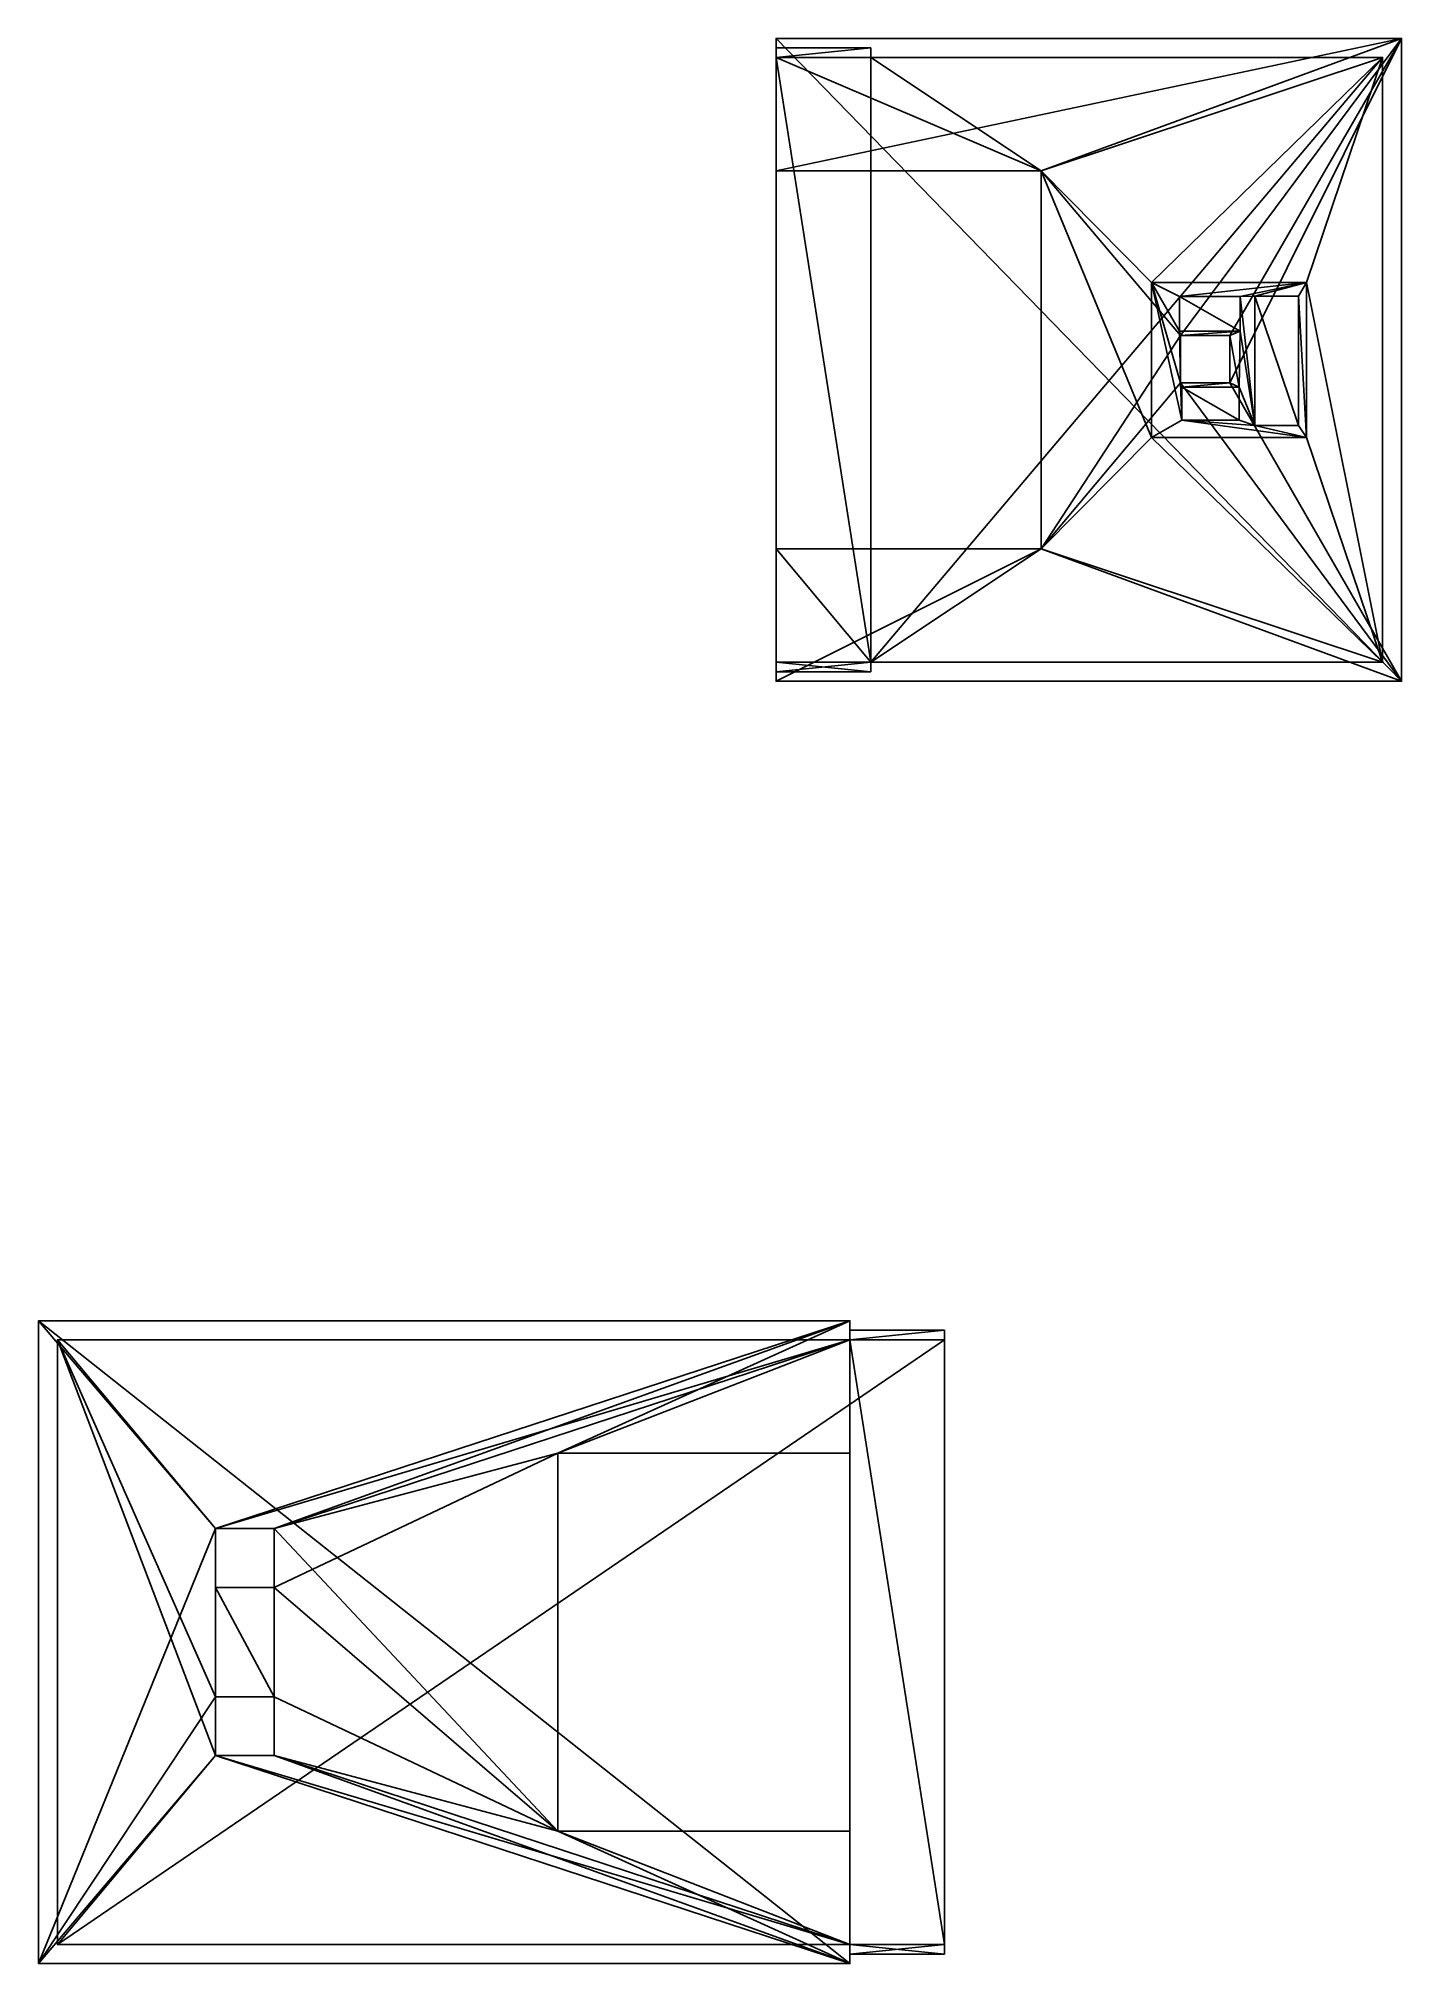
# Model space of a CAD drawing. Extents: x 0 to 144, y 0 to 204.
import ezdxf

# ---------------------------------------------------------------- set-up
doc = ezdxf.new("R2010")
doc.units = 0
doc.header["$MEASUREMENT"] = 0
doc.layers.get('0').update_dxf_attribs({"color": 13, "linetype": 'CONTINUOUS'})

msp = doc.modelspace()

# ---------------------------------------------------------------- linework, layer by layer
for p, q in [((144.2, 203.67, 19.96), (78.04, 203.67, 19.96)), ((78.04, 203.67, 19.96), (78.04, 203.67, 71.96)), ((144.2, 203.67, 71.96), (78.04, 203.67, 71.96)), ((78.04, 203.67, 71.96), (78.04, 135.67, 71.96)), ((78.04, 189.67, 19.96), (78.04, 203.67, 19.96)), ((78.04, 202.67, 21.96), (78.04, 201.67, 21.96)), ((78.04, 201.67, 70.96), (78.04, 202.67, 70.96)), ((78.04, 202.67, 70.96), (78.04, 202.67, 21.96)), ((78.04, 202.67, 21.96), (88.04, 202.67, 21.96)), ((78.04, 202.67, 70.96), (88.04, 202.67, 70.96)), ((78.04, 201.67, 21.96), (78.04, 189.67, 21.96)), ((78.04, 201.67, 70.96), (78.04, 137.67, 70.96)), ((78.04, 201.67, 21.96), (88.04, 201.67, 21.96)), ((78.04, 201.67, 70.96), (88.04, 201.67, 70.96)), ((88.04, 202.67, 21.96), (88.04, 201.67, 21.96)), ((88.04, 202.67, 70.96), (88.04, 202.67, 21.96)), ((88.04, 201.67, 70.96), (88.04, 202.67, 70.96)), ((142.2, 201.67, 21.96), (88.04, 201.67, 21.96)), ((142.2, 201.67, 69.96), (88.04, 201.67, 69.96)), ((88.04, 137.67, 69.96), (88.04, 201.67, 69.96)), ((88.04, 201.67, 70.96), (88.04, 137.67, 70.96)), ((88.04, 201.67, 21.96), (88.04, 201.67, 69.96)), ((88.04, 201.67, 69.96), (88.04, 201.67, 70.96)), ((142.2, 201.67, 69.96), (142.2, 201.67, 21.96)), ((142.2, 137.67, 21.96), (142.2, 201.67, 21.96)), ((142.2, 137.67, 69.96), (142.2, 201.67, 69.96)), ((144.2, 203.67, 19.96), (144.2, 203.67, 71.96)), ((144.2, 135.67, 19.96), (144.2, 203.67, 19.96)), ((144.2, 135.67, 71.96), (144.2, 203.67, 71.96)), ((106.09, 189.67, 21.96), (78.04, 189.67, 21.96)), ((78.04, 189.67, 21.96), (78.04, 189.67, 19.96)), ((106.09, 189.67, 19.96), (78.04, 189.67, 19.96)), ((106.09, 189.67, 21.96), (106.09, 189.67, 19.96)), ((106.09, 149.67, 21.96), (106.09, 189.67, 21.96)), ((106.09, 149.67, 19.96), (106.09, 189.67, 19.96)), ((117.74, 177.87, 21.96), (117.74, 161.47, 21.96)), ((117.74, 177.87, 21.46), (117.74, 161.47, 21.46)), ((117.74, 177.87, 21.96), (117.74, 177.87, 21.46)), ((134.14, 177.87, 21.46), (117.74, 177.87, 21.46)), ((134.14, 177.87, 21.96), (117.74, 177.87, 21.96)), ((134.14, 177.87, 21.96), (134.14, 177.87, 21.46)), ((134.14, 161.47, 21.46), (134.14, 177.87, 21.46)), ((134.14, 161.47, 21.96), (134.14, 177.87, 21.96)), ((127.12, 176.39, 21.46), (120.71, 176.39, 21.46)), ((120.71, 176.39, 21.46), (120.71, 176.39, 20.86)), ((127.12, 176.39, 20.86), (120.71, 176.39, 20.86)), ((120.71, 176.39, 20.86), (120.71, 172.72, 20.86)), ((120.71, 176.39, 21.46), (120.71, 172.72, 21.46)), ((127.12, 176.39, 21.46), (127.12, 176.39, 20.86)), ((127.12, 172.72, 21.46), (127.12, 176.39, 21.46)), ((127.12, 172.72, 20.86), (127.12, 176.39, 20.86)), ((128.67, 176.41, 21.46), (133.29, 176.41, 21.46)), ((128.67, 162.72, 21.46), (128.67, 176.41, 21.46)), ((128.67, 162.72, 20.96), (128.67, 176.41, 20.96)), ((128.67, 176.41, 21.46), (128.67, 176.41, 20.96)), ((128.67, 176.41, 20.96), (133.29, 176.41, 20.96)), ((133.29, 176.41, 21.46), (133.29, 162.72, 21.46)), ((133.29, 176.41, 21.46), (133.29, 176.41, 20.96)), ((133.29, 176.41, 20.96), (133.29, 162.72, 20.96)), ((120.71, 172.72, 21.46), (127.12, 172.72, 21.46)), ((120.71, 172.72, 20.86), (127.12, 172.72, 20.86)), ((120.71, 172.72, 21.46), (120.71, 172.72, 20.86)), ((126.03, 172.25, 21.46), (120.8, 172.25, 21.46)), ((120.8, 172.25, 21.46), (120.8, 167.25, 21.46)), ((120.8, 172.25, 21.46), (120.8, 172.25, 19.97)), ((126.03, 172.25, 19.97), (120.8, 172.25, 19.97)), ((120.8, 172.25, 19.97), (120.8, 167.25, 19.97)), ((126.03, 167.25, 21.46), (126.03, 172.25, 21.46)), ((126.03, 167.25, 19.97), (126.03, 172.25, 19.97)), ((126.03, 172.25, 21.46), (126.03, 172.25, 19.97)), ((127.12, 172.72, 21.46), (127.12, 172.72, 20.86)), ((120.8, 167.25, 21.46), (126.03, 167.25, 21.46)), ((120.8, 167.25, 19.97), (126.03, 167.25, 19.97)), ((120.8, 167.25, 21.46), (120.8, 167.25, 19.97)), ((126.03, 167.25, 21.46), (126.03, 167.25, 19.97)), ((127.03, 166.77, 20.96), (120.95, 166.77, 20.96)), ((120.95, 166.77, 20.96), (120.95, 163.29, 20.96)), ((127.03, 166.77, 21.46), (120.95, 166.77, 21.46)), ((120.95, 166.77, 21.46), (120.95, 163.29, 21.46)), ((120.95, 166.77, 21.46), (120.95, 166.77, 20.96)), ((127.03, 163.29, 20.96), (127.03, 166.77, 20.96)), ((127.03, 163.29, 21.46), (127.03, 166.77, 21.46)), ((127.03, 166.77, 21.46), (127.03, 166.77, 20.96)), ((120.95, 163.29, 20.96), (127.03, 163.29, 20.96)), ((120.95, 163.29, 21.46), (127.03, 163.29, 21.46)), ((120.95, 163.29, 21.46), (120.95, 163.29, 20.96)), ((127.03, 163.29, 21.46), (127.03, 163.29, 20.96)), ((117.74, 161.47, 21.96), (117.74, 161.47, 21.46)), ((117.74, 161.47, 21.46), (134.14, 161.47, 21.46)), ((117.74, 161.47, 21.96), (134.14, 161.47, 21.96)), ((128.67, 162.72, 21.46), (128.67, 162.72, 20.96)), ((133.29, 162.72, 21.46), (128.67, 162.72, 21.46)), ((133.29, 162.72, 20.96), (128.67, 162.72, 20.96)), ((133.29, 162.72, 21.46), (133.29, 162.72, 20.96)), ((134.14, 161.47, 21.96), (134.14, 161.47, 21.46)), ((78.04, 149.67, 19.96), (78.04, 149.67, 21.96)), ((78.04, 149.67, 19.96), (106.09, 149.67, 19.96)), ((78.04, 149.67, 21.96), (106.09, 149.67, 21.96)), ((78.04, 149.67, 21.96), (78.04, 137.67, 21.96)), ((78.04, 135.67, 19.96), (78.04, 149.67, 19.96)), ((106.09, 149.67, 21.96), (106.09, 149.67, 19.96)), ((78.04, 136.67, 21.96), (78.04, 137.67, 21.96)), ((78.04, 137.67, 70.96), (78.04, 136.67, 70.96)), ((78.04, 137.67, 70.96), (88.04, 137.67, 70.96)), ((78.04, 137.67, 21.96), (88.04, 137.67, 21.96)), ((78.04, 136.67, 70.96), (78.04, 136.67, 21.96)), ((78.04, 136.67, 70.96), (88.04, 136.67, 70.96)), ((78.04, 136.67, 21.96), (88.04, 136.67, 21.96)), ((142.2, 137.67, 69.96), (88.04, 137.67, 69.96)), ((88.04, 137.67, 70.96), (88.04, 137.67, 69.96)), ((88.04, 137.67, 70.96), (88.04, 136.67, 70.96)), ((88.04, 136.67, 21.96), (88.04, 137.67, 21.96)), ((88.04, 137.67, 21.96), (88.04, 137.67, 69.96)), ((88.04, 137.67, 21.96), (142.2, 137.67, 21.96)), ((88.04, 136.67, 70.96), (88.04, 136.67, 21.96)), ((142.2, 137.67, 69.96), (142.2, 137.67, 21.96)), ((78.04, 135.67, 71.96), (78.04, 135.67, 19.96)), ((78.04, 135.67, 71.96), (144.2, 135.67, 71.96)), ((78.04, 135.67, 19.96), (144.2, 135.67, 19.96)), ((144.2, 135.67, 19.96), (144.2, 135.67, 71.96)), ((0, 68), (0, 0)), ((0, 68), (0, 68, 52)), ((0, 68, 52), (0, 0, 52)), ((85.84, 68), (0, 68)), ((85.84, 68, 52), (0, 68, 52)), ((85.84, 68), (85.84, 68, 52)), ((85.84, 68, 52), (85.84, 0, 52)), ((85.84, 54), (85.84, 68)), ((2, 66, 2), (2, 2, 2)), ((2, 2, 50), (2, 66, 50)), ((2, 66, 50), (2, 66, 2)), ((85.84, 66, 2), (2, 66, 2)), ((95.84, 66, 50), (2, 66, 50)), ((85.84, 67, 2), (85.84, 66, 2)), ((85.84, 66, 51), (85.84, 67, 51)), ((85.84, 67, 51), (85.84, 67, 2)), ((85.84, 67, 2), (95.84, 67, 2)), ((85.84, 67, 51), (95.84, 67, 51)), ((85.84, 66, 2), (85.84, 54, 2)), ((85.84, 66, 51), (85.84, 2, 51)), ((85.84, 66, 2), (95.84, 66, 2)), ((85.84, 66, 51), (95.84, 66, 51)), ((95.84, 67, 2), (95.84, 66, 2)), ((95.84, 67, 51), (95.84, 67, 2)), ((95.84, 66, 51), (95.84, 67, 51)), ((95.84, 2, 50), (95.84, 66, 50)), ((95.84, 66, 50), (95.84, 66, 51)), ((95.84, 66, 51), (95.84, 2, 51)), ((95.84, 66, 2), (95.84, 66, 50)), ((54.93, 54, 2), (54.93, 14, 2)), ((54.93, 54), (54.93, 14)), ((54.93, 54, 2), (54.93, 54)), ((85.84, 54, 2), (54.93, 54, 2)), ((85.84, 54), (54.93, 54)), ((85.84, 54, 2), (85.84, 54)), ((24.94, 46.01, 2), (18.72, 46.01, 2)), ((18.72, 46.01, 2), (18.72, 39.79, 2)), ((24.94, 46.01), (18.72, 46.01)), ((18.72, 46.01, 2), (18.72, 46.01)), ((18.72, 39.79), (18.72, 46.01)), ((24.94, 39.79, 2), (24.94, 46.01, 2)), ((24.94, 39.79), (24.94, 46.01)), ((24.94, 46.01, 2), (24.94, 46.01)), ((18.72, 39.79, 2), (24.94, 39.79, 2)), ((18.72, 39.79), (24.94, 39.79)), ((18.72, 39.79, 2), (18.72, 39.79)), ((24.94, 39.79, 2), (24.94, 39.79)), ((18.72, 28.23, 2), (18.72, 22.01, 2)), ((24.94, 28.23, 2), (18.72, 28.23, 2)), ((24.94, 28.23), (18.72, 28.23)), ((18.72, 28.23), (18.72, 22.01)), ((18.72, 28.23, 2), (18.72, 28.23)), ((24.94, 22.01, 2), (24.94, 28.23, 2)), ((24.94, 28.23, 2), (24.94, 28.23)), ((24.94, 28.23), (24.94, 22.01)), ((18.72, 22.01, 2), (24.94, 22.01, 2)), ((18.72, 22.01), (24.94, 22.01)), ((18.72, 22.01, 2), (18.72, 22.01)), ((24.94, 22.01, 2), (24.94, 22.01)), ((54.93, 14, 2), (85.84, 14, 2)), ((54.93, 14), (85.84, 14)), ((54.93, 14, 2), (54.93, 14)), ((85.84, 14), (85.84, 14, 2)), ((85.84, 14, 2), (85.84, 2, 2)), ((85.84, 0), (85.84, 14)), ((0, 0), (85.84, 0)), ((0, 0), (0, 0, 52)), ((0, 0, 52), (85.84, 0, 52)), ((2, 2, 2), (85.84, 2, 2)), ((2, 2, 50), (2, 2, 2)), ((95.84, 2, 50), (2, 2, 50)), ((85.84, 1, 2), (85.84, 2, 2)), ((85.84, 2, 51), (85.84, 1, 51)), ((85.84, 2, 51), (95.84, 2, 51)), ((85.84, 2, 2), (95.84, 2, 2)), ((85.84, 1, 51), (85.84, 1, 2)), ((85.84, 1, 51), (95.84, 1, 51)), ((85.84, 1, 2), (95.84, 1, 2)), ((85.84, 0, 52), (85.84, 0)), ((95.84, 2, 50), (95.84, 2, 51)), ((95.84, 2, 51), (95.84, 1, 51)), ((95.84, 1, 2), (95.84, 2, 2)), ((95.84, 2, 2), (95.84, 2, 50)), ((95.84, 1, 51), (95.84, 1, 2))]:
    msp.add_line(p, q)

# ---------------------------------------------------------------- meshes
mesh = msp.add_polyface()
corners = [(78.04, 203.67, 71.96), (144.2, 203.67, 19.96), (78.04, 203.67, 19.96), (144.2, 203.67, 71.96)]
mesh.append_faces([[corners[k] for k in face] for face in [(0, 1, 2), (1, 0, 3)]], dxfattribs={"vtx0": -1})
mesh = msp.add_polyface()
corners = [(144.2, 135.67, 71.96), (78.04, 203.67, 71.96), (78.04, 135.67, 71.96), (144.2, 203.67, 71.96)]
mesh.append_faces([[corners[k] for k in face] for face in [(0, 1, 2), (1, 0, 3)]], dxfattribs={"vtx0": -1})
mesh = msp.add_polyface()
corners = [(144.2, 203.67, 19.96), (78.04, 189.67, 19.96), (78.04, 203.67, 19.96), (106.09, 189.67, 19.96), (120.8, 172.25, 19.97), (106.09, 149.67, 19.96), (126.03, 172.25, 19.97), (126.03, 167.25, 19.97), (78.04, 135.67, 19.96), (78.04, 149.67, 19.96), (144.2, 135.67, 19.96), (120.8, 167.25, 19.97)]
mesh.append_faces([[corners[k] for k in face] for face in [(0, 1, 2), (5, 8, 9)]], dxfattribs={"vtx0": -1})
mesh.append_faces([[corners[k] for k in face] for face in [(1, 0, 3), (3, 4, 5), (4, 0, 6), (6, 0, 7), (8, 5, 10), (11, 5, 4), (10, 7, 0)]], dxfattribs={"vtx0": -1, "vtx1": -1})
mesh.append_faces([[corners[k] for k in face] for face in [(3, 0, 4), (10, 5, 11)]], dxfattribs={"vtx0": -1, "vtx1": -1, "vtx2": -1})
mesh.append_faces([[corners[k] for k in face] for face in [(10, 11, 7)]], dxfattribs={"vtx0": -1, "vtx2": -1})
mesh = msp.add_polyface()
corners = [(78.04, 135.67, 19.96), (78.04, 136.67, 21.96), (78.04, 135.67, 71.96), (78.04, 149.67, 19.96), (78.04, 137.67, 21.96), (78.04, 149.67, 21.96), (78.04, 203.67, 19.96), (78.04, 189.67, 21.96), (78.04, 189.67, 19.96), (78.04, 201.67, 21.96), (78.04, 202.67, 21.96), (78.04, 202.67, 70.96), (78.04, 136.67, 70.96), (78.04, 203.67, 71.96), (78.04, 137.67, 70.96), (78.04, 201.67, 70.96)]
mesh.append_faces([[corners[k] for k in face] for face in [(4, 3, 5), (6, 7, 8)]], dxfattribs={"vtx0": -1})
mesh.append_faces([[corners[k] for k in face] for face in [(0, 1, 2), (1, 3, 4), (7, 6, 9), (9, 6, 10), (10, 6, 11), (2, 12, 13), (12, 2, 1), (13, 11, 6)]], dxfattribs={"vtx0": -1, "vtx1": -1})
mesh.append_faces([[corners[k] for k in face] for face in [(1, 0, 3), (13, 12, 14), (13, 14, 15), (13, 15, 11)]], dxfattribs={"vtx0": -1, "vtx2": -1})
mesh = msp.add_polyface()
corners = [(88.04, 202.67, 21.96), (78.04, 201.67, 21.96), (78.04, 202.67, 21.96), (88.04, 201.67, 21.96)]
mesh.append_faces([[corners[k] for k in face] for face in [(0, 1, 2), (1, 0, 3)]], dxfattribs={"vtx0": -1})
mesh = msp.add_polyface()
corners = [(78.04, 202.67, 70.96), (88.04, 202.67, 21.96), (78.04, 202.67, 21.96), (88.04, 202.67, 70.96)]
mesh.append_faces([[corners[k] for k in face] for face in [(0, 1, 2), (1, 0, 3)]], dxfattribs={"vtx0": -1})
mesh = msp.add_polyface()
corners = [(78.04, 201.67, 70.96), (88.04, 202.67, 70.96), (78.04, 202.67, 70.96), (88.04, 201.67, 70.96)]
mesh.append_faces([[corners[k] for k in face] for face in [(0, 1, 2), (1, 0, 3)]], dxfattribs={"vtx0": -1})
mesh = msp.add_polyface()
corners = [(88.04, 137.67, 21.96), (78.04, 149.67, 21.96), (78.04, 137.67, 21.96), (106.09, 149.67, 21.96), (142.2, 137.67, 21.96), (117.74, 161.47, 21.96), (106.09, 189.67, 21.96), (134.14, 161.47, 21.96), (134.14, 177.87, 21.96), (78.04, 201.67, 21.96), (78.04, 189.67, 21.96), (88.04, 201.67, 21.96), (142.2, 201.67, 21.96), (117.74, 177.87, 21.96)]
mesh.append_faces([[corners[k] for k in face] for face in [(0, 1, 2), (6, 9, 10)]], dxfattribs={"vtx0": -1})
mesh.append_faces([[corners[k] for k in face] for face in [(1, 0, 3), (3, 5, 6), (5, 4, 7), (7, 4, 8), (9, 6, 11), (11, 6, 12), (13, 6, 5), (12, 8, 4)]], dxfattribs={"vtx0": -1, "vtx1": -1})
mesh.append_faces([[corners[k] for k in face] for face in [(3, 4, 5), (12, 6, 13)]], dxfattribs={"vtx0": -1, "vtx1": -1, "vtx2": -1})
mesh.append_faces([[corners[k] for k in face] for face in [(3, 0, 4), (12, 13, 8)]], dxfattribs={"vtx0": -1, "vtx2": -1})
mesh = msp.add_polyface()
corners = [(88.04, 137.67, 70.96), (78.04, 201.67, 70.96), (78.04, 137.67, 70.96), (88.04, 201.67, 70.96)]
mesh.append_faces([[corners[k] for k in face] for face in [(0, 1, 2), (1, 0, 3)]], dxfattribs={"vtx0": -1})
mesh = msp.add_polyface()
corners = [(88.04, 201.67, 69.96), (88.04, 202.67, 70.96), (88.04, 201.67, 70.96), (88.04, 201.67, 21.96), (88.04, 202.67, 21.96)]
mesh.append_faces([[corners[k] for k in face] for face in [(0, 1, 2), (1, 3, 4)]], dxfattribs={"vtx0": -1})
mesh.append_faces([[corners[k] for k in face] for face in [(1, 0, 3)]], dxfattribs={"vtx0": -1, "vtx2": -1})
mesh = msp.add_polyface()
corners = [(142.2, 201.67, 69.96), (88.04, 201.67, 21.96), (142.2, 201.67, 21.96), (88.04, 201.67, 69.96)]
mesh.append_faces([[corners[k] for k in face] for face in [(0, 1, 2), (1, 0, 3)]], dxfattribs={"vtx0": -1})
mesh = msp.add_polyface()
corners = [(142.2, 201.67, 69.96), (88.04, 137.67, 69.96), (88.04, 201.67, 69.96), (142.2, 137.67, 69.96)]
mesh.append_faces([[corners[k] for k in face] for face in [(0, 1, 2), (1, 0, 3)]], dxfattribs={"vtx0": -1})
mesh = msp.add_polyface()
corners = [(88.04, 201.67, 69.96), (88.04, 137.67, 70.96), (88.04, 137.67, 69.96), (88.04, 201.67, 70.96)]
mesh.append_faces([[corners[k] for k in face] for face in [(0, 1, 2), (1, 0, 3)]], dxfattribs={"vtx0": -1})
mesh = msp.add_polyface()
corners = [(142.2, 201.67, 69.96), (142.2, 137.67, 21.96), (142.2, 137.67, 69.96), (142.2, 201.67, 21.96)]
mesh.append_faces([[corners[k] for k in face] for face in [(0, 1, 2), (1, 0, 3)]], dxfattribs={"vtx0": -1})
mesh = msp.add_polyface()
corners = [(144.2, 203.67, 19.96), (144.2, 135.67, 71.96), (144.2, 135.67, 19.96), (144.2, 203.67, 71.96)]
mesh.append_faces([[corners[k] for k in face] for face in [(0, 1, 2), (1, 0, 3)]], dxfattribs={"vtx0": -1})
mesh = msp.add_polyface()
corners = [(106.09, 189.67, 21.96), (78.04, 189.67, 19.96), (106.09, 189.67, 19.96), (78.04, 189.67, 21.96)]
mesh.append_faces([[corners[k] for k in face] for face in [(0, 1, 2), (1, 0, 3)]], dxfattribs={"vtx0": -1})
mesh = msp.add_polyface()
corners = [(106.09, 189.67, 21.96), (106.09, 149.67, 19.96), (106.09, 149.67, 21.96), (106.09, 189.67, 19.96)]
mesh.append_faces([[corners[k] for k in face] for face in [(0, 1, 2), (1, 0, 3)]], dxfattribs={"vtx0": -1})
mesh = msp.add_polyface()
corners = [(117.74, 177.87, 21.46), (117.74, 161.47, 21.96), (117.74, 161.47, 21.46), (117.74, 177.87, 21.96)]
mesh.append_faces([[corners[k] for k in face] for face in [(0, 1, 2), (1, 0, 3)]], dxfattribs={"vtx0": -1})
mesh = msp.add_polyface()
corners = [(120.8, 167.25, 21.46), (120.95, 166.77, 21.46), (126.03, 167.25, 21.46), (120.95, 163.29, 21.46), (127.03, 166.77, 21.46), (126.03, 172.25, 21.46), (117.74, 161.47, 21.46), (117.74, 177.87, 21.46), (134.14, 161.47, 21.46), (120.71, 172.72, 21.46), (128.67, 162.72, 21.46), (127.03, 163.29, 21.46), (127.12, 172.72, 21.46), (127.12, 176.39, 21.46), (133.29, 162.72, 21.46), (133.29, 176.41, 21.46), (120.71, 176.39, 21.46), (134.14, 177.87, 21.46), (128.67, 176.41, 21.46), (120.8, 172.25, 21.46)]
mesh.append_faces([[corners[k] for k in face] for face in [(0, 1, 2), (1, 0, 3), (2, 4, 5), (6, 3, 7), (3, 10, 11), (11, 10, 4), (12, 10, 13), (10, 8, 14), (14, 8, 15), (7, 16, 17), (16, 7, 9), (18, 13, 10), (17, 15, 8), (9, 19, 12), (19, 9, 0)]], dxfattribs={"vtx0": -1, "vtx1": -1})
mesh.append_faces([[corners[k] for k in face] for face in [(7, 3, 0), (7, 0, 9), (3, 8, 10), (4, 10, 12), (17, 13, 18), (12, 5, 4)]], dxfattribs={"vtx0": -1, "vtx1": -1, "vtx2": -1})
mesh.append_faces([[corners[k] for k in face] for face in [(2, 1, 4), (3, 6, 8), (17, 16, 13), (17, 18, 15), (12, 19, 5)]], dxfattribs={"vtx0": -1, "vtx2": -1})
mesh = msp.add_polyface()
corners = [(134.14, 177.87, 21.96), (117.74, 177.87, 21.46), (134.14, 177.87, 21.46), (117.74, 177.87, 21.96)]
mesh.append_faces([[corners[k] for k in face] for face in [(0, 1, 2), (1, 0, 3)]], dxfattribs={"vtx0": -1})
mesh = msp.add_polyface()
corners = [(134.14, 177.87, 21.96), (134.14, 161.47, 21.46), (134.14, 161.47, 21.96), (134.14, 177.87, 21.46)]
mesh.append_faces([[corners[k] for k in face] for face in [(0, 1, 2), (1, 0, 3)]], dxfattribs={"vtx0": -1})
mesh = msp.add_polyface()
corners = [(127.12, 176.39, 21.46), (120.71, 176.39, 20.86), (127.12, 176.39, 20.86), (120.71, 176.39, 21.46)]
mesh.append_faces([[corners[k] for k in face] for face in [(0, 1, 2), (1, 0, 3)]], dxfattribs={"vtx0": -1})
mesh = msp.add_polyface()
corners = [(120.71, 176.39, 20.86), (120.71, 172.72, 21.46), (120.71, 172.72, 20.86), (120.71, 176.39, 21.46)]
mesh.append_faces([[corners[k] for k in face] for face in [(0, 1, 2), (1, 0, 3)]], dxfattribs={"vtx0": -1})
mesh = msp.add_polyface()
corners = [(127.12, 172.72, 20.86), (120.71, 176.39, 20.86), (120.71, 172.72, 20.86), (127.12, 176.39, 20.86)]
mesh.append_faces([[corners[k] for k in face] for face in [(0, 1, 2), (1, 0, 3)]], dxfattribs={"vtx0": -1})
mesh = msp.add_polyface()
corners = [(127.12, 176.39, 21.46), (127.12, 172.72, 20.86), (127.12, 172.72, 21.46), (127.12, 176.39, 20.86)]
mesh.append_faces([[corners[k] for k in face] for face in [(0, 1, 2), (1, 0, 3)]], dxfattribs={"vtx0": -1})
mesh = msp.add_polyface()
corners = [(128.67, 176.41, 20.96), (128.67, 162.72, 21.46), (128.67, 162.72, 20.96), (128.67, 176.41, 21.46)]
mesh.append_faces([[corners[k] for k in face] for face in [(0, 1, 2), (1, 0, 3)]], dxfattribs={"vtx0": -1})
mesh = msp.add_polyface()
corners = [(133.29, 162.72, 20.96), (128.67, 176.41, 20.96), (128.67, 162.72, 20.96), (133.29, 176.41, 20.96)]
mesh.append_faces([[corners[k] for k in face] for face in [(0, 1, 2), (1, 0, 3)]], dxfattribs={"vtx0": -1})
mesh = msp.add_polyface()
corners = [(133.29, 176.41, 21.46), (128.67, 176.41, 20.96), (133.29, 176.41, 20.96), (128.67, 176.41, 21.46)]
mesh.append_faces([[corners[k] for k in face] for face in [(0, 1, 2), (1, 0, 3)]], dxfattribs={"vtx0": -1})
mesh = msp.add_polyface()
corners = [(133.29, 176.41, 21.46), (133.29, 162.72, 20.96), (133.29, 162.72, 21.46), (133.29, 176.41, 20.96)]
mesh.append_faces([[corners[k] for k in face] for face in [(0, 1, 2), (1, 0, 3)]], dxfattribs={"vtx0": -1})
mesh = msp.add_polyface()
corners = [(120.71, 172.72, 21.46), (127.12, 172.72, 20.86), (120.71, 172.72, 20.86), (127.12, 172.72, 21.46)]
mesh.append_faces([[corners[k] for k in face] for face in [(0, 1, 2), (1, 0, 3)]], dxfattribs={"vtx0": -1})
mesh = msp.add_polyface()
corners = [(120.8, 172.25, 19.97), (120.8, 167.25, 21.46), (120.8, 167.25, 19.97), (120.8, 172.25, 21.46)]
mesh.append_faces([[corners[k] for k in face] for face in [(0, 1, 2), (1, 0, 3)]], dxfattribs={"vtx0": -1})
mesh = msp.add_polyface()
corners = [(126.03, 172.25, 21.46), (120.8, 172.25, 19.97), (126.03, 172.25, 19.97), (120.8, 172.25, 21.46)]
mesh.append_faces([[corners[k] for k in face] for face in [(0, 1, 2), (1, 0, 3)]], dxfattribs={"vtx0": -1})
mesh = msp.add_polyface()
corners = [(126.03, 172.25, 21.46), (126.03, 167.25, 19.97), (126.03, 167.25, 21.46), (126.03, 172.25, 19.97)]
mesh.append_faces([[corners[k] for k in face] for face in [(0, 1, 2), (1, 0, 3)]], dxfattribs={"vtx0": -1})
mesh = msp.add_polyface()
corners = [(120.8, 167.25, 21.46), (126.03, 167.25, 19.97), (120.8, 167.25, 19.97), (126.03, 167.25, 21.46)]
mesh.append_faces([[corners[k] for k in face] for face in [(0, 1, 2), (1, 0, 3)]], dxfattribs={"vtx0": -1})
mesh = msp.add_polyface()
corners = [(127.03, 163.29, 20.96), (120.95, 166.77, 20.96), (120.95, 163.29, 20.96), (127.03, 166.77, 20.96)]
mesh.append_faces([[corners[k] for k in face] for face in [(0, 1, 2), (1, 0, 3)]], dxfattribs={"vtx0": -1})
mesh = msp.add_polyface()
corners = [(120.95, 166.77, 20.96), (120.95, 163.29, 21.46), (120.95, 163.29, 20.96), (120.95, 166.77, 21.46)]
mesh.append_faces([[corners[k] for k in face] for face in [(0, 1, 2), (1, 0, 3)]], dxfattribs={"vtx0": -1})
mesh = msp.add_polyface()
corners = [(127.03, 166.77, 21.46), (120.95, 166.77, 20.96), (127.03, 166.77, 20.96), (120.95, 166.77, 21.46)]
mesh.append_faces([[corners[k] for k in face] for face in [(0, 1, 2), (1, 0, 3)]], dxfattribs={"vtx0": -1})
mesh = msp.add_polyface()
corners = [(127.03, 166.77, 21.46), (127.03, 163.29, 20.96), (127.03, 163.29, 21.46), (127.03, 166.77, 20.96)]
mesh.append_faces([[corners[k] for k in face] for face in [(0, 1, 2), (1, 0, 3)]], dxfattribs={"vtx0": -1})
mesh = msp.add_polyface()
corners = [(120.95, 163.29, 21.46), (127.03, 163.29, 20.96), (120.95, 163.29, 20.96), (127.03, 163.29, 21.46)]
mesh.append_faces([[corners[k] for k in face] for face in [(0, 1, 2), (1, 0, 3)]], dxfattribs={"vtx0": -1})
mesh = msp.add_polyface()
corners = [(117.74, 161.47, 21.96), (134.14, 161.47, 21.46), (117.74, 161.47, 21.46), (134.14, 161.47, 21.96)]
mesh.append_faces([[corners[k] for k in face] for face in [(0, 1, 2), (1, 0, 3)]], dxfattribs={"vtx0": -1})
mesh = msp.add_polyface()
corners = [(128.67, 162.72, 21.46), (133.29, 162.72, 20.96), (128.67, 162.72, 20.96), (133.29, 162.72, 21.46)]
mesh.append_faces([[corners[k] for k in face] for face in [(0, 1, 2), (1, 0, 3)]], dxfattribs={"vtx0": -1})
mesh = msp.add_polyface()
corners = [(78.04, 149.67, 21.96), (106.09, 149.67, 19.96), (78.04, 149.67, 19.96), (106.09, 149.67, 21.96)]
mesh.append_faces([[corners[k] for k in face] for face in [(0, 1, 2), (1, 0, 3)]], dxfattribs={"vtx0": -1})
mesh = msp.add_polyface()
corners = [(88.04, 136.67, 70.96), (78.04, 137.67, 70.96), (78.04, 136.67, 70.96), (88.04, 137.67, 70.96)]
mesh.append_faces([[corners[k] for k in face] for face in [(0, 1, 2), (1, 0, 3)]], dxfattribs={"vtx0": -1})
mesh = msp.add_polyface()
corners = [(88.04, 137.67, 21.96), (78.04, 136.67, 21.96), (78.04, 137.67, 21.96), (88.04, 136.67, 21.96)]
mesh.append_faces([[corners[k] for k in face] for face in [(0, 1, 2), (1, 0, 3)]], dxfattribs={"vtx0": -1})
mesh = msp.add_polyface()
corners = [(88.04, 136.67, 70.96), (78.04, 136.67, 21.96), (88.04, 136.67, 21.96), (78.04, 136.67, 70.96)]
mesh.append_faces([[corners[k] for k in face] for face in [(0, 1, 2), (1, 0, 3)]], dxfattribs={"vtx0": -1})
mesh = msp.add_polyface()
corners = [(88.04, 137.67, 69.96), (142.2, 137.67, 21.96), (88.04, 137.67, 21.96), (142.2, 137.67, 69.96)]
mesh.append_faces([[corners[k] for k in face] for face in [(0, 1, 2), (1, 0, 3)]], dxfattribs={"vtx0": -1})
mesh = msp.add_polyface()
corners = [(88.04, 137.67, 21.96), (88.04, 136.67, 70.96), (88.04, 136.67, 21.96), (88.04, 137.67, 70.96), (88.04, 137.67, 69.96)]
mesh.append_faces([[corners[k] for k in face] for face in [(0, 1, 2), (3, 0, 4)]], dxfattribs={"vtx0": -1})
mesh.append_faces([[corners[k] for k in face] for face in [(1, 0, 3)]], dxfattribs={"vtx0": -1, "vtx1": -1})
mesh = msp.add_polyface()
corners = [(144.2, 135.67, 71.96), (78.04, 135.67, 19.96), (144.2, 135.67, 19.96), (78.04, 135.67, 71.96)]
mesh.append_faces([[corners[k] for k in face] for face in [(0, 1, 2), (1, 0, 3)]], dxfattribs={"vtx0": -1})
mesh = msp.add_polyface()
corners = [(0, 68, 52), (0, 0), (0, 0, 52), (0, 68)]
mesh.append_faces([[corners[k] for k in face] for face in [(0, 1, 2), (1, 0, 3)]], dxfattribs={"vtx0": -1})
mesh = msp.add_polyface()
corners = [(18.72, 28.23), (18.72, 39.79), (24.94, 28.23), (18.72, 46.01), (24.94, 39.79), (24.94, 22.01), (0, 68), (0, 0), (85.84, 68), (24.94, 46.01), (54.93, 54), (85.84, 54), (18.72, 22.01), (85.84, 0), (54.93, 14), (85.84, 14)]
mesh.append_faces([[corners[k] for k in face] for face in [(10, 8, 11), (13, 14, 15)]], dxfattribs={"vtx0": -1})
mesh.append_faces([[corners[k] for k in face] for face in [(0, 1, 2), (1, 0, 3), (2, 4, 5), (6, 3, 7), (3, 8, 9), (9, 10, 4), (7, 12, 13), (12, 7, 0), (14, 4, 10)]], dxfattribs={"vtx0": -1, "vtx1": -1})
mesh.append_faces([[corners[k] for k in face] for face in [(7, 3, 0), (9, 8, 10), (13, 5, 14), (14, 5, 4)]], dxfattribs={"vtx0": -1, "vtx1": -1, "vtx2": -1})
mesh.append_faces([[corners[k] for k in face] for face in [(2, 1, 4), (3, 6, 8), (13, 12, 5)]], dxfattribs={"vtx0": -1, "vtx2": -1})
mesh = msp.add_polyface()
corners = [(0, 68, 52), (85.84, 68), (0, 68), (85.84, 68, 52)]
mesh.append_faces([[corners[k] for k in face] for face in [(0, 1, 2), (1, 0, 3)]], dxfattribs={"vtx0": -1})
mesh = msp.add_polyface()
corners = [(85.84, 0, 52), (0, 68, 52), (0, 0, 52), (85.84, 68, 52)]
mesh.append_faces([[corners[k] for k in face] for face in [(0, 1, 2), (1, 0, 3)]], dxfattribs={"vtx0": -1})
mesh = msp.add_polyface()
corners = [(85.84, 0), (85.84, 1, 2), (85.84, 0, 52), (85.84, 14), (85.84, 2, 2), (85.84, 14, 2), (85.84, 68), (85.84, 54, 2), (85.84, 54), (85.84, 66, 2), (85.84, 67, 2), (85.84, 67, 51), (85.84, 1, 51), (85.84, 68, 52), (85.84, 2, 51), (85.84, 66, 51)]
mesh.append_faces([[corners[k] for k in face] for face in [(4, 3, 5), (6, 7, 8)]], dxfattribs={"vtx0": -1})
mesh.append_faces([[corners[k] for k in face] for face in [(0, 1, 2), (1, 3, 4), (7, 6, 9), (9, 6, 10), (10, 6, 11), (2, 12, 13), (12, 2, 1), (13, 11, 6)]], dxfattribs={"vtx0": -1, "vtx1": -1})
mesh.append_faces([[corners[k] for k in face] for face in [(1, 0, 3), (13, 12, 14), (13, 14, 15), (13, 15, 11)]], dxfattribs={"vtx0": -1, "vtx2": -1})
mesh = msp.add_polyface()
corners = [(2, 2, 2), (2, 66, 50), (2, 2, 50), (2, 66, 2)]
mesh.append_faces([[corners[k] for k in face] for face in [(0, 1, 2), (1, 0, 3)]], dxfattribs={"vtx0": -1})
mesh = msp.add_polyface()
corners = [(95.84, 66, 50), (2, 2, 50), (2, 66, 50), (95.84, 2, 50)]
mesh.append_faces([[corners[k] for k in face] for face in [(0, 1, 2), (1, 0, 3)]], dxfattribs={"vtx0": -1})
mesh = msp.add_polyface()
corners = [(95.84, 66, 50), (85.84, 66, 2), (95.84, 66, 2), (2, 66, 2), (2, 66, 50)]
mesh.append_faces([[corners[k] for k in face] for face in [(0, 1, 2), (3, 0, 4)]], dxfattribs={"vtx0": -1})
mesh.append_faces([[corners[k] for k in face] for face in [(1, 0, 3)]], dxfattribs={"vtx0": -1, "vtx1": -1})
mesh = msp.add_polyface()
corners = [(2, 2, 2), (18.72, 22.01, 2), (2, 66, 2), (85.84, 2, 2), (24.94, 22.01, 2), (54.93, 14, 2), (24.94, 28.23, 2), (24.94, 39.79, 2), (24.94, 46.01, 2), (85.84, 14, 2), (18.72, 46.01, 2), (85.84, 66, 2), (18.72, 28.23, 2), (18.72, 39.79, 2), (54.93, 54, 2), (85.84, 54, 2)]
mesh.append_faces([[corners[k] for k in face] for face in [(5, 3, 9), (11, 14, 15)]], dxfattribs={"vtx0": -1})
mesh.append_faces([[corners[k] for k in face] for face in [(0, 1, 2), (1, 3, 4), (4, 5, 6), (7, 5, 8), (2, 10, 11), (12, 2, 1), (10, 12, 13), (14, 8, 5), (6, 13, 12), (13, 6, 7)]], dxfattribs={"vtx0": -1, "vtx1": -1})
mesh.append_faces([[corners[k] for k in face] for face in [(4, 3, 5), (6, 5, 7), (10, 2, 12), (11, 8, 14)]], dxfattribs={"vtx0": -1, "vtx1": -1, "vtx2": -1})
mesh.append_faces([[corners[k] for k in face] for face in [(1, 0, 3), (11, 10, 8)]], dxfattribs={"vtx0": -1, "vtx2": -1})
mesh = msp.add_polyface()
corners = [(95.84, 67, 2), (85.84, 66, 2), (85.84, 67, 2), (95.84, 66, 2)]
mesh.append_faces([[corners[k] for k in face] for face in [(0, 1, 2), (1, 0, 3)]], dxfattribs={"vtx0": -1})
mesh = msp.add_polyface()
corners = [(85.84, 67, 2), (95.84, 67, 51), (95.84, 67, 2), (85.84, 67, 51)]
mesh.append_faces([[corners[k] for k in face] for face in [(0, 1, 2), (1, 0, 3)]], dxfattribs={"vtx0": -1})
mesh = msp.add_polyface()
corners = [(85.84, 66, 51), (95.84, 67, 51), (85.84, 67, 51), (95.84, 66, 51)]
mesh.append_faces([[corners[k] for k in face] for face in [(0, 1, 2), (1, 0, 3)]], dxfattribs={"vtx0": -1})
mesh = msp.add_polyface()
corners = [(95.84, 2, 51), (85.84, 66, 51), (85.84, 2, 51), (95.84, 66, 51)]
mesh.append_faces([[corners[k] for k in face] for face in [(0, 1, 2), (1, 0, 3)]], dxfattribs={"vtx0": -1})
mesh = msp.add_polyface()
corners = [(95.84, 67, 2), (95.84, 66, 50), (95.84, 66, 2), (95.84, 67, 51), (95.84, 66, 51)]
mesh.append_faces([[corners[k] for k in face] for face in [(0, 1, 2), (1, 3, 4)]], dxfattribs={"vtx0": -1})
mesh.append_faces([[corners[k] for k in face] for face in [(3, 1, 0)]], dxfattribs={"vtx0": -1, "vtx1": -1})
mesh = msp.add_polyface()
corners = [(95.84, 66, 50), (95.84, 2, 51), (95.84, 2, 50), (95.84, 66, 51)]
mesh.append_faces([[corners[k] for k in face] for face in [(0, 1, 2), (1, 0, 3)]], dxfattribs={"vtx0": -1})
mesh = msp.add_polyface()
corners = [(54.93, 54), (54.93, 14, 2), (54.93, 14), (54.93, 54, 2)]
mesh.append_faces([[corners[k] for k in face] for face in [(0, 1, 2), (1, 0, 3)]], dxfattribs={"vtx0": -1})
mesh = msp.add_polyface()
corners = [(85.84, 54, 2), (54.93, 54), (85.84, 54), (54.93, 54, 2)]
mesh.append_faces([[corners[k] for k in face] for face in [(0, 1, 2), (1, 0, 3)]], dxfattribs={"vtx0": -1})
mesh = msp.add_polyface()
corners = [(24.94, 46.01, 2), (18.72, 46.01), (24.94, 46.01), (18.72, 46.01, 2)]
mesh.append_faces([[corners[k] for k in face] for face in [(0, 1, 2), (1, 0, 3)]], dxfattribs={"vtx0": -1})
mesh = msp.add_polyface()
corners = [(18.72, 46.01), (18.72, 39.79, 2), (18.72, 39.79), (18.72, 46.01, 2)]
mesh.append_faces([[corners[k] for k in face] for face in [(0, 1, 2), (1, 0, 3)]], dxfattribs={"vtx0": -1})
mesh = msp.add_polyface()
corners = [(24.94, 46.01, 2), (24.94, 39.79), (24.94, 39.79, 2), (24.94, 46.01)]
mesh.append_faces([[corners[k] for k in face] for face in [(0, 1, 2), (1, 0, 3)]], dxfattribs={"vtx0": -1})
mesh = msp.add_polyface()
corners = [(18.72, 39.79, 2), (24.94, 39.79), (18.72, 39.79), (24.94, 39.79, 2)]
mesh.append_faces([[corners[k] for k in face] for face in [(0, 1, 2), (1, 0, 3)]], dxfattribs={"vtx0": -1})
mesh = msp.add_polyface()
corners = [(24.94, 28.23, 2), (18.72, 28.23), (24.94, 28.23), (18.72, 28.23, 2)]
mesh.append_faces([[corners[k] for k in face] for face in [(0, 1, 2), (1, 0, 3)]], dxfattribs={"vtx0": -1})
mesh = msp.add_polyface()
corners = [(18.72, 28.23), (18.72, 22.01, 2), (18.72, 22.01), (18.72, 28.23, 2)]
mesh.append_faces([[corners[k] for k in face] for face in [(0, 1, 2), (1, 0, 3)]], dxfattribs={"vtx0": -1})
mesh = msp.add_polyface()
corners = [(24.94, 28.23, 2), (24.94, 22.01), (24.94, 22.01, 2), (24.94, 28.23)]
mesh.append_faces([[corners[k] for k in face] for face in [(0, 1, 2), (1, 0, 3)]], dxfattribs={"vtx0": -1})
mesh = msp.add_polyface()
corners = [(18.72, 22.01, 2), (24.94, 22.01), (18.72, 22.01), (24.94, 22.01, 2)]
mesh.append_faces([[corners[k] for k in face] for face in [(0, 1, 2), (1, 0, 3)]], dxfattribs={"vtx0": -1})
mesh = msp.add_polyface()
corners = [(54.93, 14, 2), (85.84, 14), (54.93, 14), (85.84, 14, 2)]
mesh.append_faces([[corners[k] for k in face] for face in [(0, 1, 2), (1, 0, 3)]], dxfattribs={"vtx0": -1})
mesh = msp.add_polyface()
corners = [(85.84, 0, 52), (0, 0), (85.84, 0), (0, 0, 52)]
mesh.append_faces([[corners[k] for k in face] for face in [(0, 1, 2), (1, 0, 3)]], dxfattribs={"vtx0": -1})
mesh = msp.add_polyface()
corners = [(2, 2, 50), (85.84, 2, 2), (2, 2, 2), (95.84, 2, 50), (95.84, 2, 2)]
mesh.append_faces([[corners[k] for k in face] for face in [(0, 1, 2), (1, 3, 4)]], dxfattribs={"vtx0": -1})
mesh.append_faces([[corners[k] for k in face] for face in [(3, 1, 0)]], dxfattribs={"vtx0": -1, "vtx1": -1})
mesh = msp.add_polyface()
corners = [(95.84, 1, 51), (85.84, 2, 51), (85.84, 1, 51), (95.84, 2, 51)]
mesh.append_faces([[corners[k] for k in face] for face in [(0, 1, 2), (1, 0, 3)]], dxfattribs={"vtx0": -1})
mesh = msp.add_polyface()
corners = [(95.84, 2, 2), (85.84, 1, 2), (85.84, 2, 2), (95.84, 1, 2)]
mesh.append_faces([[corners[k] for k in face] for face in [(0, 1, 2), (1, 0, 3)]], dxfattribs={"vtx0": -1})
mesh = msp.add_polyface()
corners = [(95.84, 1, 51), (85.84, 1, 2), (95.84, 1, 2), (85.84, 1, 51)]
mesh.append_faces([[corners[k] for k in face] for face in [(0, 1, 2), (1, 0, 3)]], dxfattribs={"vtx0": -1})
mesh = msp.add_polyface()
corners = [(95.84, 2, 51), (95.84, 1, 51), (95.84, 2, 50), (95.84, 2, 2), (95.84, 1, 2)]
mesh.append_faces([[corners[k] for k in face] for face in [(3, 1, 4)]], dxfattribs={"vtx0": -1})
mesh.append_faces([[corners[k] for k in face] for face in [(1, 3, 2)]], dxfattribs={"vtx0": -1, "vtx2": -1})
mesh.append_faces([[corners[k] for k in face] for face in [(0, 1, 2)]], dxfattribs={"vtx1": -1})

doc.saveas('drawing.dxf')
